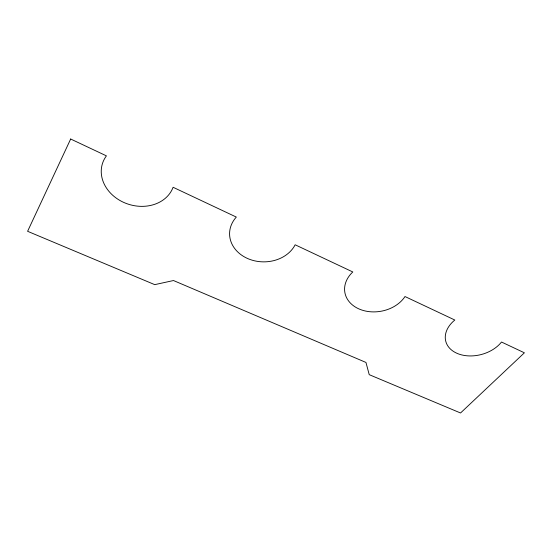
<?xml version="1.0" encoding="UTF-8"?>
<svg xmlns="http://www.w3.org/2000/svg" width="552" height="552" viewBox="0 0 552 552"><rect width="100%" height="100%" fill="white"/><g stroke="black" fill="none" stroke-linecap="round" stroke-linejoin="round"><path stroke-width="0.83" d="M70.67 139.014L27.6 231.302L154.726 284.646L173.487 280.54L365.962 362.443L369.226 374.663L460.534 412.986L524.4 352.804L501.513 342.026A31.029 21.797 -14.8 0 1 456.345 353.025A31.029 21.797 -14.8 0 1 454.82 320.022L404.989 296.541A32.285 24.75 -10.1 0 1 358.269 308.616A32.285 24.75 -10.1 0 1 352.797 271.95L295.147 244.784A34.114 28.014 0.4 0 1 246.785 258.136A34.114 28.014 0.4 0 1 236.318 217.067L173.1 187.28A37.274 30.933 17.5 0 1 123.075 202.115A37.274 30.933 17.5 0 1 106.412 155.857L70.67 139.014"/></g></svg>
